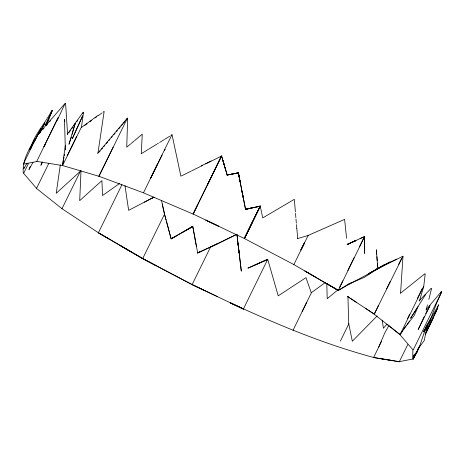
<?xml version="1.0" encoding="UTF-8"?>
<svg xmlns="http://www.w3.org/2000/svg" width="465" height="465" viewBox="0 0 465 465"><rect width="100%" height="100%" fill="white"/><g stroke="black" fill="none" stroke-linecap="round" stroke-linejoin="round"><path stroke-width="0.7" d="M34.84 139.082C28.906 149.399 22.111 160.78 23.267 173.166M65.414 148.573L65.362 149.922L64.478 119.389L64.838 121.499M402.992 256.262L400.557 293.467M81.427 127.602L83.502 112.379L82.706 113.483M65.35 145.225L62.525 165.435L63.496 159.925M60.316 164.779L56.224 193.271L81.009 170.684L79.695 200.648L101.911 180.618L102.55 195.532L119.836 183.274M97.97 152.968L104.166 111.356L103.032 112.181M63.74 158.548L63.984 157.164M64.228 155.787L64.472 154.409M417.018 351.063L416.541 353.191L413.089 359.195L414.71 355.522M428.852 299.425L431.572 288.48M426.085 310.347L427.445 304.883M72.133 134.327L75.208 123.219L83.159 112.181M423.807 286.248L419.418 301.029M424.127 330.098L423.569 331.929L431.136 317.618L436.891 302.477L441.75 291.857M40.391 132.077L41.025 130.02L45.018 122.865L39.577 133.013M426.085 329.144L427.265 325.343L424.266 340.49L417.233 350.023M71.366 137.105L68.971 144.255L75.208 123.219L67.268 134.309M417.21 351.185L416.541 353.191L419.831 345.914M426.765 325.035L419.959 345.309L413.129 359.207M57.166 120.365L65.263 103.189L37.619 134.856L23.401 163.883M46.477 125.631L52.225 110.635L51.778 110.496C45.14 123.847 33.852 134.449 30.452 149.352L33.032 142.796L29.423 149.916L30.295 148.754M24.215 167.377L23.709 168.731L27.08 163.198M30.266 166.458L28.952 169.58L32.986 162.314M230.57 302.942C276.867 324.465 324.256 344.164 373.633 357.469L378.725 347.064L384.77 332.934L388.862 325.605M46 124.69L46.576 123.359M425.219 334.562L436.356 311.312M437.333 307.935L438.745 304.749L425.12 328.633M42.367 162.064L40.903 165.302L42.396 162.111M78.504 125.021L82.665 115.832L72.354 138.553L78.207 125.678M440.46 293.543L441.308 291.671L426.138 309.667M424.127 316.7L418.204 329.499L430.009 305.708L425.684 313.567M71.825 146.312L76.487 136.658M293.903 264.527L304.529 242.753L300.931 250.001L303.872 243.974M80.718 170.562L61.938 208.832M143.493 192.76L157.641 163.692M205.96 220.114L193.115 214.016L221.52 155.967L207.367 184.994M244.387 238.528L260.284 206.14L244.416 238.522L246.223 234.79M340.392 341.107L348.884 323.675M28.313 163.802L23.645 173.364L36.782 188.656L62.287 208.913L98.417 232.756L122.01 184.588M62.624 165.447L81.137 127.643L98.185 115.279M261.481 212.034L260.202 206.169L256.535 206.948L260.202 206.146L244.352 238.504L293.793 264.538L338.311 290.404L364.572 236.679M306.731 302.209L293.014 330.353M311.335 292.869L302.157 311.597M354.074 257.732L347.82 270.531M378.725 347.064L381.579 341.211M413.24 349.895L441.692 291.828M426.248 329.726L427.835 326.476M425.213 334.544L433.496 317.671M36.456 188.528L48.837 163.296M98.888 176.183L113.135 147.143M127.422 118.157L98.993 176.2M150.683 178.31L162.145 154.979M193.149 214.016L220.334 158.548M197.759 204.623L193.12 214.086L143.609 192.882L99.184 176.357L62.874 165.633L37.154 161.448L23.773 164.087M207.349 185.064L209.82 180.007M201.496 251.199L217.108 243.904L210.517 247.113L192.138 284.592L142.61 258.581L154.99 265.079M246.485 234.151L256.273 214.231M256.262 214.173L260.226 206.175M204.966 290.741L192.161 284.609L243.387 309.033L267.724 259.336L278.221 295.833L305.982 277.64L311.254 292.758L325.64 282.331M339.357 287.823L342.804 280.779M374.528 313.561L378.545 305.36M386.589 288.945L390.298 281.372M398.639 264.347L401.423 258.674M386.752 359.66L399.354 361.654L412.734 359.015L412.862 349.738L399.726 334.445L400.353 333.178M407.526 318.542L409.706 314.084M417.494 298.175L422.174 288.631M400.069 334.579L423.76 286.213L425.208 273.868L424.865 273.728L400.865 292.956M36.828 161.245L58.125 117.692L43.89 146.725L45.378 144.539M67.181 155.763L71.918 146.132M150.561 178.223L171.974 134.664M256.221 214.22L260.191 206.14L245.532 209.384L242.067 191.836M359.381 246.869L364.391 236.662L360.073 238.609M407.776 344.548L399.354 361.654M418.209 348.814L419.163 346.867M300.977 249.99L308.167 235.482M252.326 222.293L244.358 238.51L205.925 220.201L218.713 226.339M414.298 354.557L413.147 356.858L416.977 351.418M39.763 132.484L41.025 130.02M424.237 331.435L426.597 326.982L424.272 331.063M426.329 329.784L437.757 308.115L434.595 313.753M424.342 330.929L430.753 319.635M409.613 320.949L400.092 334.591L402.707 330.598M425.458 294.775L410.566 318.269L418.082 306.522L414.234 315.566L407.27 324.413M403.457 329.458L404.207 328.319M68.791 132.804L70.378 130.595M71.575 128.939L72.767 127.288M73.958 125.631L75.15 123.975M76.742 121.766L77.539 120.662M404.579 327.744L406.375 325.523M97.592 153.491L127.352 118.098M99.26 152.014L100.19 150.91M101.585 149.248L102.521 148.143M103.916 146.487L104.846 145.382M106.241 143.72L107.636 142.063M109.031 140.401L109.961 139.297M111.356 137.64L112.286 136.536M113.681 134.873L115.076 133.217M116.471 131.554L117.401 130.45M118.796 128.793L120.191 127.131M121.121 126.027L122.516 124.37M123.446 123.26L124.841 121.603M126.236 119.947L127.631 118.284L126.753 147.167L130.63 143.918M386.938 324.128L383.398 328.261L382.201 320.141M39.374 133.467L40.757 131.886M43.059 129.247L43.977 128.189M46.279 125.55L47.198 124.492M49.499 121.853L50.418 120.801M419.087 300.861L431.142 288.341M377.179 315.921L352.319 341.24L348.704 323.524L347.936 296.461M131.188 143.453L133.955 141.128M134.513 140.663L142.273 134.153L141.238 153.729L148.352 149.364M337.358 290.305L327.186 298.716L326.802 283.679M84.816 125.347L87.095 123.702M89.937 121.644L91.646 120.412M95.063 117.941L96.767 116.709M98.475 115.471L101.893 113.001M377.906 268.508L364.641 277.192L347.82 284.47L351.935 282.418M377.935 268.45L374.377 270.694L390.147 261.905L379.719 267.323M348.012 284.365L338.369 290.416C353.342 281.406 369.245 274.118 384.154 264.881L368.542 273.751L374.331 270.409L402.969 256.209L374.22 314.195L399.726 334.445M148.945 148.998L156.647 144.272M157.24 143.906L158.425 143.179M159.611 142.453L164.354 139.541M164.947 139.18L169.69 136.268M170.87 135.542L172.056 134.815L180.897 176.212M181.978 232.651L192.772 226.432L195.224 239.673L192.748 226.432M187.372 229.553L192.719 226.467L171.132 238.841L187.349 229.571M187.29 229.571L192.702 226.455M169.481 232.616L166.325 220.892L171.149 238.83L176.566 235.755M383.375 265.73L376.342 269.281M152.061 198.119L153.869 197.172M153.927 197.177L128.642 210.349L124.986 185.686M144.278 202.176L153.95 197.154M181.53 175.898L191.063 171.167M191.702 170.847L200.595 166.429M201.235 166.115L202.502 165.488M205.681 163.907L210.767 161.384M211.401 161.07L221.573 156.019L225.775 170.3L221.596 155.92M201.101 165.941L211.284 160.913M368.199 274.397L369.46 273.78M210.5 247.13L223.7 240.748M217.108 243.956L236.313 234.593M223.7 240.69L236.325 234.581M390.356 262.167L396.703 259.104M355.725 240.562L347.663 244.23L355.818 240.574M200.897 251.426L197.683 252.89L210.407 247.136M200.804 251.449L197.648 252.879M364.45 236.644L347.082 244.485L355.911 240.591L351.563 242.538M254.495 265.224L267.724 259.354L247.897 268.171L267.695 259.4M338.101 290.387L327.221 283.946M297.629 238.58L308.016 235.505L344.6 219.375L346.576 238.237M260.22 206.076L245.555 209.285L252.861 207.692L245.567 209.285L238.4 172.817L227.147 175.061L222.985 160.698L224.409 165.499M235.581 173.393L238.4 172.817L240.155 182.018L238.388 172.864L227.164 175.043M227.164 174.991L232.767 173.939M229.966 174.52L238.365 172.939L241.928 191.132M386.671 359.654L380.312 358.649L399.685 361.846M373.633 357.469L392.937 360.642M373.953 357.608L380.393 358.689M377.702 267.695L376.377 249.618M192.15 284.65L217.783 296.775M205.925 220.108L218.753 226.217M230.582 302.959L243.387 309.074M230.594 302.872L243.387 309.016M155.002 265.085L192.057 284.603M155.037 265.091L142.714 258.563L164.61 213.964L161.448 200.281M304.848 271.008L315.933 277.448M142.517 258.54L98.289 232.727M305.075 271.048L316.142 277.506M315.968 277.489L327.011 283.917M98.377 232.715L131.502 252.065M131.63 252.129L142.65 258.546L120.563 245.671M98.255 232.715L109.316 239.167M120.371 245.625L131.426 252.094M365.409 308.266L374.424 314.241L347.401 296.385L356.44 302.36M387.316 324.448L399.993 334.533M225.787 170.277L227.158 175.073M166.139 220.201L164.465 214.028L166.127 220.207M169.463 232.616L171.149 238.83M163.401 209.564L164.232 213.301M162.169 203.972L163.262 208.965M261.609 212.621L262.76 217.905L294.333 199.328L295.391 211.947M243.77 200.2L241.951 191.092L243.747 200.264M197.683 252.89L195.178 239.678L196.428 246.287M239.074 252.739L236.929 234.29L241.312 271.165L238.01 243.52L239.074 252.774M295.513 213.348L295.862 217.55M295.984 218.951L296.333 223.159M296.455 224.56L296.804 228.768M296.868 228.763L297.699 238.574M376.9 256.715L377.179 260.586M376.423 250.269L376.697 254.14M65.6 103.381L67.599 134.461M377.353 263.161L377.586 267.032M364.67 236.714L364.676 253.437L364.391 236.662M52.225 110.635L45.297 125.69L52.225 110.635M164.941 149.311L164.319 150.567L164.941 149.311M37.613 134.902L34.021 142.11L41.135 128.759L37.613 134.902M200.874 251.466L197.654 252.908L200.874 251.466M338.241 290.363L327.151 283.923L338.177 290.323"/></g></svg>
